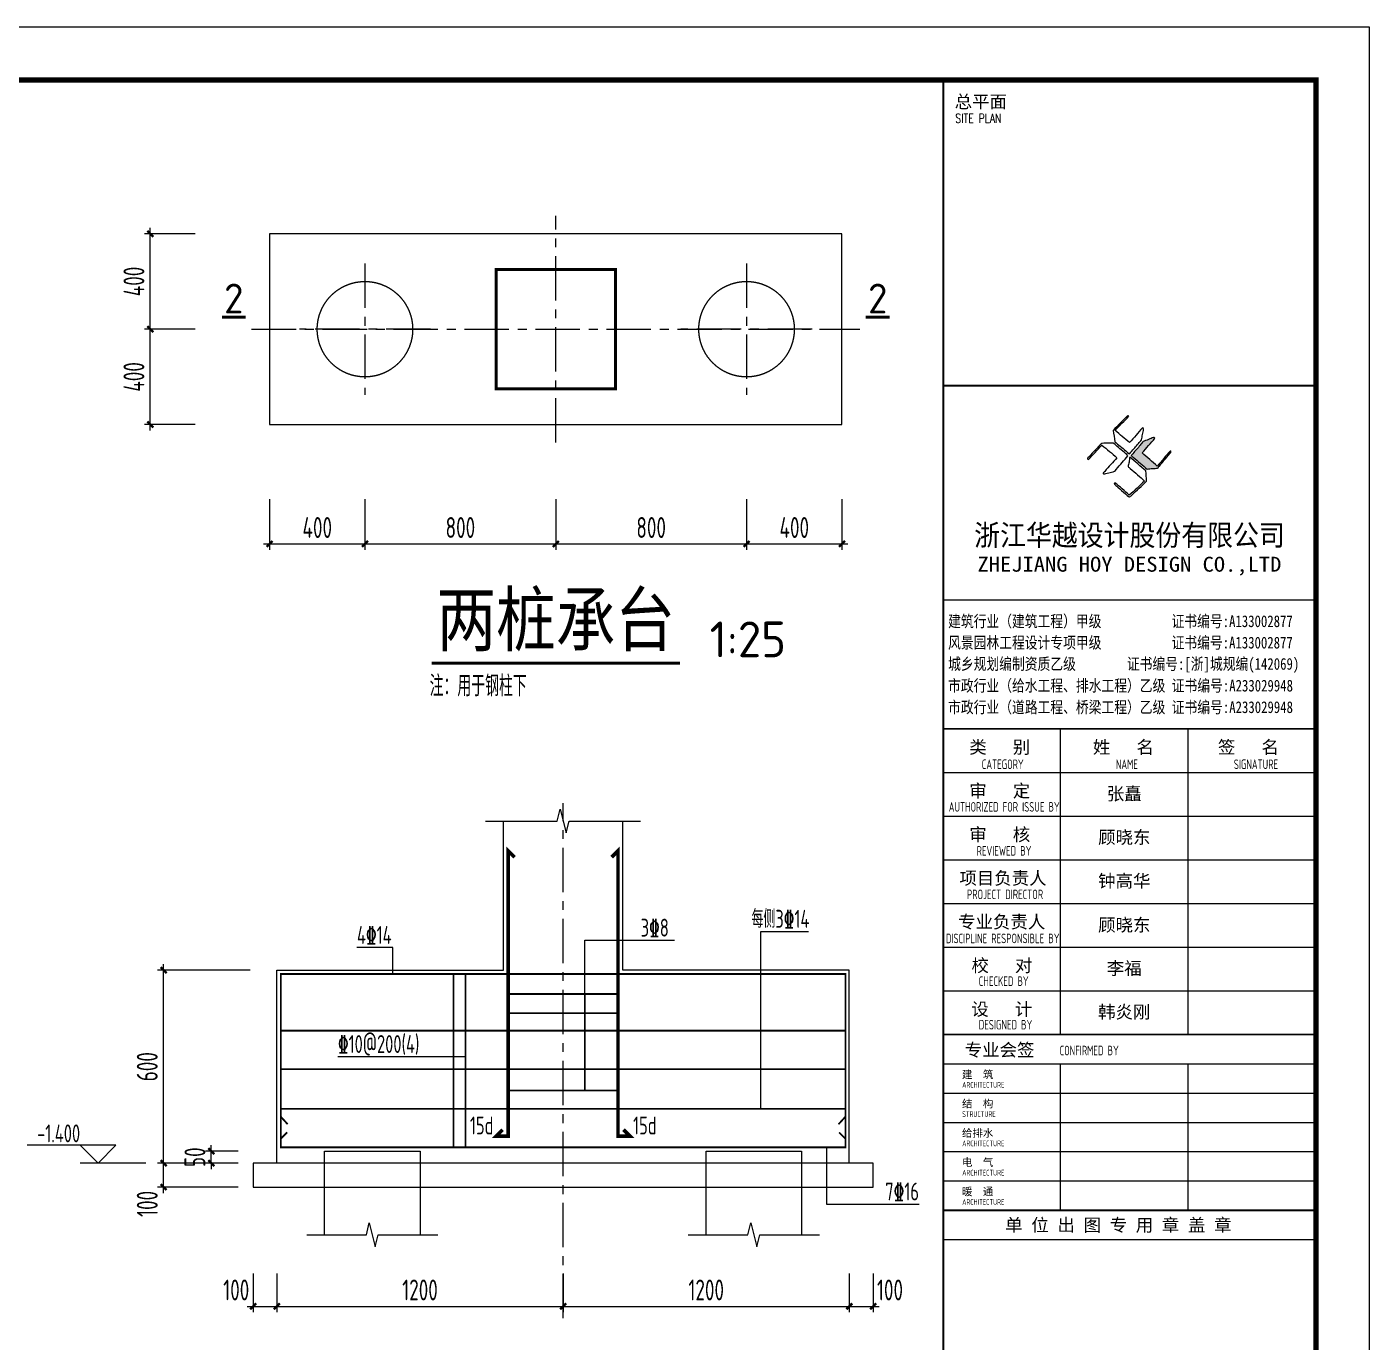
# Model space of a CAD drawing. Header units: millimetres. Extents: x 4533265 to 4958735, y 18976699 to 19555898.
# Drawn here: x 4714053 to 4751874, y 19365048 to 19402093 of the extents above; entities that cross this region are included whole.
import ezdxf
from ezdxf.enums import TextEntityAlignment as Align

# ---------------------------------------------------------------- set-up
doc = ezdxf.new("R2010")
doc.units = ezdxf.units.MM
doc.header["$LTSCALE"] = 1000
doc.header["$MEASUREMENT"] = 0
doc.linetypes.add('CENTER', pattern=[2, 1.25, -0.25, 0.25, -0.25])
doc.linetypes.add('DASHED', pattern=[25.719999, 12.86, -12.86])
doc.layers.get('Defpoints').update_dxf_attribs({"color": 1})
for name, color, linetype in [('3T_WOOD', 21, 'Continuous'), ('AXIS_DE', 253, 'CENTER'), ('BASE_DE', 7, 'Continuous'), ('BASE_DE_DIM', 3, 'Continuous'), ('BASE_DE_NUM', 7, 'Continuous'), ('BASE_DE_REIN', 1, 'Continuous'), ('BASE_DE_TEXT', 7, 'Continuous'), ('COLU_DE_TH', 7, 'Continuous'), ('PILE_DE', 7, 'Continuous'), ('PILE_DE_DASH', 9, 'DASHED'), ('PUB_TITLE', 4, 'Continuous'), ('THICK', 6, 'Continuous'), ('THIN', 7, 'Continuous'), ('TK', 4, 'Continuous')]:
    doc.layers.add(name, color=color, linetype=linetype)
doc.layers.add('my_dimtext', color=7, linetype='Continuous', lineweight=0)
doc.styles.add('-宋体', font='', dxfattribs={"width": 0.8})
doc.styles.add('HT', font='simhei.ttf', dxfattribs={"width": 0.7})
doc.styles.add('ROMANS', font='romans', dxfattribs={"width": 0.65, "height": 231.275})
doc.styles.add('TSSD_Dimension', font='Tssdeng.shx', dxfattribs={"width": 0.7, "bigfont": 'hztxt.shx'})
doc.styles.add('TSSD_Label', font='tssdeng.shx', dxfattribs={"width": 0.7, "bigfont": 'hztxt.shx'})
doc.styles.add('TSSD_Norm', font='Tssdeng.shx', dxfattribs={"bigfont": 'hztxt.shx'})
doc.styles.add('TSSD_REIN', font='tssdeng.shx', dxfattribs={"width": 0.7, "bigfont": 'tssdchn.shx'})
doc.styles.add('图签宋体', font='', dxfattribs={"height": 300})
doc.styles.add('图签黑体', font='simhei.ttf', dxfattribs={"height": 550})
doc.styles.get('-宋体').set_extended_font_data('SimSun')
doc.styles.get('图签宋体').set_extended_font_data('NSimSun')
doc.dimstyles.new('TSSD_25_100', dxfattribs={"dimtxt": 350, "dimasz": 100, "dimexe": 100, "dimexo": 250, "dimgap": 100, "dimtad": 1, "dimdec": 0, "dimlfac": 0.25, "dimzin": 0, "dimdsep": 46, "dimtxsty": 'TSSD_Dimension', "dimblk": 'ARCHTICK', "dimblk1": 'ARCHTICK', "dimblk2": 'ARCHTICK', "dimcen": 0, "dimdle": 100, "dimclrt": 7, "dimadec": 0, "dimazin": 0, "dimtfac": 1, "dimtdec": 0, "dimtix": 1, "dimtmove": 2, "dimatfit": 3, "dimfxl": 0, "dimtolj": 1, "dimtzin": 0, "dimarcsym": 0})

# ---------------------------------------------------------------- blocks, each defined once
blk = doc.blocks.new('_ArchTick')
at = {"color": 0, "linetype": 'ByBlock', "const_width": 0.4}
blk.add_lwpolyline([(-0.5, -0.5), (0.5, 0.5)], dxfattribs=at)
blk = doc.blocks.new('*D284')
at = {"layer": 'BASE_DE_DIM', "color": 0, "lineweight": -2}
for p, q in [((4720892, 19388790), (4720892, 19387362)), ((4723580, 19388790), (4723580, 19387362)), ((4720724, 19387530), (4723748, 19387530))]:
    blk.add_line(p, q, dxfattribs=at)
at = {"layer": 'Defpoints', "color": 0}
for p in [(4720892, 19389210), (4723580, 19389210), (4723580, 19387530)]:
    blk.add_point(p, dxfattribs=at)
at = {"layer": 'BASE_DE_DIM', "color": 0, "lineweight": -2, "xscale": 167.9999999993015, "yscale": 167.9999999993015, "zscale": 167.9999999993015, "rotation": 180}
blk.add_blockref('_ArchTick', (4720892, 19387530), dxfattribs=at)
at = {"layer": 'BASE_DE_DIM', "color": 0, "lineweight": -2, "xscale": 167.9999999993015, "yscale": 167.9999999993015, "zscale": 167.9999999993015}
blk.add_blockref('_ArchTick', (4723580, 19387530), dxfattribs=at)
at = {"layer": 'BASE_DE_DIM', "color": 7, "insert": (4722236, 19387992), "char_height": 588, "attachment_point": 5, "style": 'TSSD_Dimension'}
blk.add_mtext('\\A1;400', dxfattribs=at)
blk = doc.blocks.new('*D285')
at = {"layer": 'BASE_DE_DIM', "color": 0, "lineweight": -2}
for p, q in [((4723580, 19388790), (4723580, 19387362)), ((4728956, 19388790), (4728956, 19387362)), ((4723412, 19387530), (4729124, 19387530))]:
    blk.add_line(p, q, dxfattribs=at)
at = {"layer": 'Defpoints', "color": 0}
for p in [(4723580, 19389210), (4728956, 19389210), (4728956, 19387530)]:
    blk.add_point(p, dxfattribs=at)
at = {"layer": 'BASE_DE_DIM', "color": 0, "lineweight": -2, "xscale": 167.9999999993015, "yscale": 167.9999999993015, "zscale": 167.9999999993015, "rotation": 180}
blk.add_blockref('_ArchTick', (4723580, 19387530), dxfattribs=at)
at = {"layer": 'BASE_DE_DIM', "color": 0, "lineweight": -2, "xscale": 167.9999999993015, "yscale": 167.9999999993015, "zscale": 167.9999999993015}
blk.add_blockref('_ArchTick', (4728956, 19387530), dxfattribs=at)
at = {"layer": 'BASE_DE_DIM', "color": 7, "insert": (4726268, 19387992), "char_height": 588, "attachment_point": 5, "style": 'TSSD_Dimension'}
blk.add_mtext('\\A1;800', dxfattribs=at)
blk = doc.blocks.new('*D286')
at = {"layer": 'BASE_DE_DIM', "color": 0, "lineweight": -2}
for p, q in [((4728956, 19388790), (4728956, 19387362)), ((4734332, 19388790), (4734332, 19387362)), ((4728788, 19387530), (4734500, 19387530))]:
    blk.add_line(p, q, dxfattribs=at)
at = {"layer": 'Defpoints', "color": 0}
for p in [(4728956, 19389210), (4734332, 19389210), (4734332, 19387530)]:
    blk.add_point(p, dxfattribs=at)
at = {"layer": 'BASE_DE_DIM', "color": 0, "lineweight": -2, "xscale": 167.9999999993015, "yscale": 167.9999999993015, "zscale": 167.9999999993015, "rotation": 180}
blk.add_blockref('_ArchTick', (4728956, 19387530), dxfattribs=at)
at = {"layer": 'BASE_DE_DIM', "color": 0, "lineweight": -2, "xscale": 167.9999999993015, "yscale": 167.9999999993015, "zscale": 167.9999999993015}
blk.add_blockref('_ArchTick', (4734332, 19387530), dxfattribs=at)
at = {"layer": 'BASE_DE_DIM', "color": 7, "insert": (4731644, 19387992), "char_height": 588, "attachment_point": 5, "style": 'TSSD_Dimension'}
blk.add_mtext('\\A1;800', dxfattribs=at)
blk = doc.blocks.new('*D287')
at = {"layer": 'BASE_DE_DIM', "color": 0, "lineweight": -2}
for p, q in [((4734332, 19388790), (4734332, 19387362)), ((4737020, 19388790), (4737020, 19387362)), ((4734164, 19387530), (4737188, 19387530))]:
    blk.add_line(p, q, dxfattribs=at)
at = {"layer": 'Defpoints', "color": 0}
for p in [(4734332, 19389210), (4737020, 19389210), (4737020, 19387530)]:
    blk.add_point(p, dxfattribs=at)
at = {"layer": 'BASE_DE_DIM', "color": 0, "lineweight": -2, "xscale": 167.9999999993015, "yscale": 167.9999999993015, "zscale": 167.9999999993015, "rotation": 180}
blk.add_blockref('_ArchTick', (4734332, 19387530), dxfattribs=at)
at = {"layer": 'BASE_DE_DIM', "color": 0, "lineweight": -2, "xscale": 167.9999999993015, "yscale": 167.9999999993015, "zscale": 167.9999999993015}
blk.add_blockref('_ArchTick', (4737020, 19387530), dxfattribs=at)
at = {"layer": 'BASE_DE_DIM', "color": 7, "insert": (4735676, 19387992), "char_height": 588, "attachment_point": 5, "style": 'TSSD_Dimension'}
blk.add_mtext('\\A1;400', dxfattribs=at)
blk = doc.blocks.new('*D288')
at = {"layer": 'BASE_DE_DIM', "color": 0, "lineweight": -2}
for p, q in [((4717532, 19390722), (4717532, 19393746)), ((4718792, 19393578), (4717364, 19393578)), ((4718792, 19390890), (4717364, 19390890))]:
    blk.add_line(p, q, dxfattribs=at)
at = {"layer": 'Defpoints', "color": 0}
for p in [(4717532, 19393578), (4719212, 19393578), (4719212, 19390890)]:
    blk.add_point(p, dxfattribs=at)
at = {"layer": 'BASE_DE_DIM', "color": 0, "lineweight": -2, "xscale": 167.9999999993015, "yscale": 167.9999999993015, "zscale": 167.9999999993015}
for p, rotation in [((4717532, 19393578), 90), ((4717532, 19390890), 270)]:
    blk.add_blockref('_ArchTick', p, dxfattribs=dict(at, rotation=rotation))
at = {"layer": 'BASE_DE_DIM', "color": 7, "insert": (4717070, 19392234), "char_height": 588, "attachment_point": 5, "rotation": 90, "style": 'TSSD_Dimension'}
blk.add_mtext('\\A1;400', dxfattribs=at)
blk = doc.blocks.new('*D289')
at = {"layer": 'BASE_DE_DIM', "color": 0, "lineweight": -2}
for p, q in [((4718792, 19396266), (4717364, 19396266)), ((4717532, 19393410), (4717532, 19396434)), ((4718792, 19393578), (4717364, 19393578))]:
    blk.add_line(p, q, dxfattribs=at)
at = {"layer": 'Defpoints', "color": 0}
for p in [(4717532, 19396266), (4719212, 19396266), (4719212, 19393578)]:
    blk.add_point(p, dxfattribs=at)
at = {"layer": 'BASE_DE_DIM', "color": 0, "lineweight": -2, "xscale": 167.9999999993015, "yscale": 167.9999999993015, "zscale": 167.9999999993015}
for p, rotation in [((4717532, 19396266), 90), ((4717532, 19393578), 270)]:
    blk.add_blockref('_ArchTick', p, dxfattribs=dict(at, rotation=rotation))
at = {"layer": 'BASE_DE_DIM', "color": 7, "insert": (4717070, 19394922), "char_height": 588, "attachment_point": 5, "rotation": 90, "style": 'TSSD_Dimension'}
blk.add_mtext('\\A1;400', dxfattribs=at)
blk = doc.blocks.new('_reinbk')
blk.add_line((0, 0), (0, 0))
blk = doc.blocks.new('*D290')
at = {"layer": 'BASE_DE_DIM', "color": 0, "lineweight": -2}
for p, q in [((4720427, 19366980), (4720427, 19365888)), ((4721099, 19366980), (4721099, 19365888)), ((4720259, 19366056), (4721267, 19366056))]:
    blk.add_line(p, q, dxfattribs=at)
at = {"layer": 'Defpoints', "color": 0}
for p in [(4720427, 19367400), (4721099, 19367400), (4721099, 19366056)]:
    blk.add_point(p, dxfattribs=at)
at = {"layer": 'BASE_DE_DIM', "color": 0, "lineweight": -2, "xscale": 167.9999999993015, "yscale": 167.9999999993015, "zscale": 167.9999999993015, "rotation": 180}
blk.add_blockref('_ArchTick', (4720427, 19366056), dxfattribs=at)
at = {"layer": 'BASE_DE_DIM', "color": 0, "lineweight": -2, "xscale": 167.9999999993015, "yscale": 167.9999999993015, "zscale": 167.9999999993015}
blk.add_blockref('_ArchTick', (4721099, 19366056), dxfattribs=at)
at = {"layer": 'BASE_DE_DIM', "color": 7, "insert": (4719953, 19366518), "char_height": 588, "attachment_point": 5, "style": 'TSSD_Dimension'}
blk.add_mtext('\\A1;100', dxfattribs=at)
blk = doc.blocks.new('*D291')
at = {"layer": 'BASE_DE_DIM', "color": 0, "lineweight": -2}
for p, q in [((4721099, 19366980), (4721099, 19365888)), ((4729163, 19366980), (4729163, 19365888)), ((4720931, 19366056), (4729331, 19366056))]:
    blk.add_line(p, q, dxfattribs=at)
at = {"layer": 'Defpoints', "color": 0}
for p in [(4721099, 19367400), (4729163, 19367400), (4729163, 19366056)]:
    blk.add_point(p, dxfattribs=at)
at = {"layer": 'BASE_DE_DIM', "color": 0, "lineweight": -2, "xscale": 167.9999999993015, "yscale": 167.9999999993015, "zscale": 167.9999999993015, "rotation": 180}
blk.add_blockref('_ArchTick', (4721099, 19366056), dxfattribs=at)
at = {"layer": 'BASE_DE_DIM', "color": 0, "lineweight": -2, "xscale": 167.9999999993015, "yscale": 167.9999999993015, "zscale": 167.9999999993015}
blk.add_blockref('_ArchTick', (4729163, 19366056), dxfattribs=at)
at = {"layer": 'BASE_DE_DIM', "color": 7, "insert": (4725131, 19366518), "char_height": 588, "attachment_point": 5, "style": 'TSSD_Dimension'}
blk.add_mtext('\\A1;1200', dxfattribs=at)
blk = doc.blocks.new('*D292')
at = {"layer": 'BASE_DE_DIM', "color": 0, "lineweight": -2}
for p, q in [((4729163, 19366980), (4729163, 19365888)), ((4737227, 19366980), (4737227, 19365888)), ((4728995, 19366056), (4737395, 19366056))]:
    blk.add_line(p, q, dxfattribs=at)
at = {"layer": 'Defpoints', "color": 0}
for p in [(4729163, 19367400), (4737227, 19367400), (4737227, 19366056)]:
    blk.add_point(p, dxfattribs=at)
at = {"layer": 'BASE_DE_DIM', "color": 0, "lineweight": -2, "xscale": 167.9999999993015, "yscale": 167.9999999993015, "zscale": 167.9999999993015, "rotation": 180}
blk.add_blockref('_ArchTick', (4729163, 19366056), dxfattribs=at)
at = {"layer": 'BASE_DE_DIM', "color": 0, "lineweight": -2, "xscale": 167.9999999993015, "yscale": 167.9999999993015, "zscale": 167.9999999993015}
blk.add_blockref('_ArchTick', (4737227, 19366056), dxfattribs=at)
at = {"layer": 'BASE_DE_DIM', "color": 7, "insert": (4733195, 19366518), "char_height": 588, "attachment_point": 5, "style": 'TSSD_Dimension'}
blk.add_mtext('\\A1;1200', dxfattribs=at)
blk = doc.blocks.new('*D293')
at = {"layer": 'BASE_DE_DIM', "color": 0, "lineweight": -2}
for p, q in [((4737227, 19366980), (4737227, 19365888)), ((4737899, 19366980), (4737899, 19365888)), ((4737059, 19366056), (4738067, 19366056))]:
    blk.add_line(p, q, dxfattribs=at)
at = {"layer": 'Defpoints', "color": 0}
for p in [(4737227, 19367400), (4737899, 19367400), (4737899, 19366056)]:
    blk.add_point(p, dxfattribs=at)
at = {"layer": 'BASE_DE_DIM', "color": 0, "lineweight": -2, "xscale": 167.9999999993015, "yscale": 167.9999999993015, "zscale": 167.9999999993015, "rotation": 180}
blk.add_blockref('_ArchTick', (4737227, 19366056), dxfattribs=at)
at = {"layer": 'BASE_DE_DIM', "color": 0, "lineweight": -2, "xscale": 167.9999999993015, "yscale": 167.9999999993015, "zscale": 167.9999999993015}
blk.add_blockref('_ArchTick', (4737899, 19366056), dxfattribs=at)
at = {"layer": 'BASE_DE_DIM', "color": 7, "insert": (4738373, 19366518), "char_height": 588, "attachment_point": 5, "style": 'TSSD_Dimension'}
blk.add_mtext('\\A1;100', dxfattribs=at)
blk = doc.blocks.new('*D294')
at = {"layer": 'BASE_DE_DIM', "color": 0, "lineweight": -2}
for p, q in [((4717907, 19369248), (4717907, 19370256)), ((4720007, 19370088), (4717739, 19370088)), ((4720007, 19369416), (4717739, 19369416))]:
    blk.add_line(p, q, dxfattribs=at)
at = {"layer": 'Defpoints', "color": 0}
for p in [(4717907, 19370088), (4720427, 19370088), (4720427, 19369416)]:
    blk.add_point(p, dxfattribs=at)
at = {"layer": 'BASE_DE_DIM', "color": 0, "lineweight": -2, "xscale": 167.9999999993015, "yscale": 167.9999999993015, "zscale": 167.9999999993015}
for p, rotation in [((4717907, 19370088), 90), ((4717907, 19369416), 270)]:
    blk.add_blockref('_ArchTick', p, dxfattribs=dict(at, rotation=rotation))
at = {"layer": 'BASE_DE_DIM', "color": 7, "insert": (4717445, 19368942), "char_height": 588, "attachment_point": 5, "rotation": 90, "style": 'TSSD_Dimension'}
blk.add_mtext('\\A1;100', dxfattribs=at)
blk = doc.blocks.new('*D295')
at = {"layer": 'BASE_DE_DIM', "color": 0, "lineweight": -2}
for p, q in [((4720343, 19375525), (4717739, 19375525)), ((4717907, 19369920), (4717907, 19375693)), ((4720007, 19370088), (4717739, 19370088))]:
    blk.add_line(p, q, dxfattribs=at)
at = {"layer": 'Defpoints', "color": 0}
for p in [(4717907, 19375525), (4720763, 19375525), (4720427, 19370088)]:
    blk.add_point(p, dxfattribs=at)
at = {"layer": 'BASE_DE_DIM', "color": 0, "lineweight": -2, "xscale": 167.9999999993015, "yscale": 167.9999999993015, "zscale": 167.9999999993015}
for p, rotation in [((4717907, 19375525), 90), ((4717907, 19370088), 270)]:
    blk.add_blockref('_ArchTick', p, dxfattribs=dict(at, rotation=rotation))
at = {"layer": 'BASE_DE_DIM', "color": 7, "insert": (4717445, 19372806), "char_height": 588, "attachment_point": 5, "rotation": 90, "style": 'TSSD_Dimension'}
blk.add_mtext('\\A1;600', dxfattribs=at)
blk = doc.blocks.new('*D296')
at = {"layer": 'BASE_DE_DIM', "color": 0, "lineweight": -2}
for p, q in [((4719251, 19370424), (4719251, 19370592)), ((4720007, 19370424), (4719083, 19370424)), ((4719251, 19370088), (4719251, 19370424)), ((4720007, 19370088), (4719083, 19370088)), ((4719251, 19370088), (4719251, 19369920))]:
    blk.add_line(p, q, dxfattribs=at)
at = {"layer": 'Defpoints', "color": 0}
for p in [(4719251, 19370424), (4720427, 19370424), (4720427, 19370088)]:
    blk.add_point(p, dxfattribs=at)
at = {"layer": 'BASE_DE_DIM', "color": 0, "lineweight": -2, "xscale": 167.9999999993015, "yscale": 167.9999999993015, "zscale": 167.9999999993015}
for p, rotation in [((4719251, 19370424), 270), ((4719251, 19370088), 90)]:
    blk.add_blockref('_ArchTick', p, dxfattribs=dict(at, rotation=rotation))
at = {"layer": 'BASE_DE_DIM', "color": 7, "insert": (4718789, 19370256), "char_height": 588, "attachment_point": 5, "rotation": 90, "style": 'TSSD_Dimension'}
blk.add_mtext('\\A1;50', dxfattribs=at)
blk = doc.blocks.new('A$C053D6479')
at = {"layer": 'PUB_TITLE'}
h = blk.add_hatch(color=256, dxfattribs=at)
h.dxf.hatch_style = 1
edge = h.paths.add_edge_path()
edge.add_spline(control_points=[(1026, 827), (1105, 920), (1188, 1008), (1266, 1102)], knot_values=[13, 13, 13, 13, 14, 14, 14, 14], degree=3, periodic=0)
edge.add_spline(control_points=[(1266, 1102), (1258, 1111), (1249, 1119), (1239, 1116)], knot_values=[12, 12, 12, 12, 13, 13, 13, 13], degree=3, periodic=0)
edge.add_spline(control_points=[(1239, 1116), (1210, 1107), (1179, 1092), (1144, 1077)], knot_values=[11, 11, 11, 11, 12, 12, 12, 12], degree=3, periodic=0)
edge.add_spline(control_points=[(1144, 1077), (1109, 1063), (1069, 1053), (1047, 1038)], knot_values=[10, 10, 10, 10, 11, 11, 11, 11], degree=3, periodic=0)
edge.add_spline(control_points=[(1047, 1038), (1028, 1026), (1007, 992), (991, 972)], knot_values=[9, 9, 9, 9, 10, 10, 10, 10], degree=3, periodic=0)
edge.add_spline(control_points=[(991, 972), (942, 913), (899, 868), (849, 810)], knot_values=[8, 8, 8, 8, 9, 9, 9, 9], degree=3, periodic=0)
edge.add_spline(control_points=[(849, 810), (842, 801), (822, 776), (822, 775)], knot_values=[7, 7, 7, 7, 8, 8, 8, 8], degree=3, periodic=0)
edge.add_spline(control_points=[(822, 775), (823, 771), (848, 752), (859, 744)], knot_values=[6, 6, 6, 6, 7, 7, 7, 7], degree=3, periodic=0)
edge.add_spline(control_points=[(859, 744), (949, 670), (1035, 592), (1122, 521)], knot_values=[5, 5, 5, 5, 6, 6, 6, 6], degree=3, periodic=0)
edge.add_spline(control_points=[(1122, 521), (1153, 527), (1185, 530), (1217, 533)], knot_values=[4, 4, 4, 4, 5, 5, 5, 5], degree=3, periodic=0)
edge.add_spline(control_points=[(1217, 533), (1246, 535), (1293, 532), (1316, 542)], knot_values=[3, 3, 3, 3, 4, 4, 4, 4], degree=3, periodic=0)
edge.add_spline(control_points=[(1316, 542), (1327, 547), (1338, 565), (1349, 579)], knot_values=[2, 2, 2, 2, 3, 3, 3, 3], degree=3, periodic=0)
edge.add_spline(control_points=[(1349, 579), (1423, 670), (1507, 759), (1572, 848)], knot_values=[1, 1, 1, 1, 2, 2, 2, 2], degree=3, periodic=0)
edge.add_spline(control_points=[(1572, 848), (1564, 852), (1561, 861), (1551, 862)], knot_values=[0, 0, 0, 0, 1, 1, 1, 1], degree=3, periodic=0)
edge.add_spline(control_points=[(1551, 862), (1469, 769), (1393, 671), (1310, 579)], knot_values=[15, 15, 15, 15, 16, 16, 16, 16], degree=3, periodic=0)
edge.add_spline(control_points=[(1310, 579), (1216, 662), (1118, 742), (1026, 827)], knot_values=[14, 14, 14, 14, 15, 15, 15, 15], degree=3, periodic=0)
at = {"layer": 'TK'}
for points, knots in [([(1031, 1298), (1066, 1286), (1054, 1262), (1045, 1224), (1036, 1188), (1031, 1158), (1024, 1121), (1020, 1104), (1017, 1085), (1012, 1071), (1004, 1052), (976, 1026), (956, 1003), (906, 946), (866, 899), (814, 839), (806, 829), (789, 806), (787, 806), (777, 804), (728, 856), (719, 864), (651, 922), (580, 978), (514, 1036), (509, 1106), (488, 1176), (479, 1247), (570, 1343), (663, 1436), (758, 1526), (764, 1523), (768, 1518), (774, 1515), (693, 1422), (599, 1343), (520, 1249), (607, 1171), (698, 1096), (789, 1021), (874, 1109), (950, 1206), (1031, 1298)], [0, 0, 0, 0, 1, 1, 1, 2, 2, 2, 3, 3, 3, 4, 4, 4, 5, 5, 5, 6, 6, 6, 7, 7, 7, 8, 8, 8, 9, 9, 9, 10, 10, 10, 11, 11, 11, 12, 12, 12, 13, 13, 13, 14, 14, 14, 14]), ([(555, 949), (624, 891), (699, 833), (760, 773), (689, 691), (614, 604), (539, 517), (529, 505), (516, 487), (506, 482), (492, 475), (469, 472), (452, 467), (416, 456), (383, 448), (342, 438), (323, 433), (297, 422), (293, 440), (291, 452), (313, 470), (322, 480), (400, 566), (477, 652), (553, 736), (460, 815), (366, 894), (270, 970), (183, 883), (101, 791), (16, 703), (-18, 714), (9, 735), (28, 755), (103, 838), (192, 930), (266, 1005), (319, 1009), (387, 1005), (442, 1007), (456, 1008), (472, 1011), (485, 1007), (507, 1000), (534, 967), (555, 949)], [0, 0, 0, 0, 1, 1, 1, 2, 2, 2, 3, 3, 3, 4, 4, 4, 5, 5, 5, 6, 6, 6, 7, 7, 7, 8, 8, 8, 9, 9, 9, 10, 10, 10, 11, 11, 11, 12, 12, 12, 13, 13, 13, 14, 14, 14, 15, 15, 15, 15]), ([(1551, 862), (1561, 861), (1564, 852), (1572, 848), (1507, 759), (1423, 670), (1349, 579), (1338, 565), (1327, 547), (1316, 542), (1293, 532), (1246, 535), (1217, 533), (1185, 530), (1153, 527), (1122, 521), (1035, 592), (949, 670), (859, 744), (848, 752), (823, 771), (822, 775), (822, 776), (842, 801), (849, 810), (899, 868), (942, 913), (991, 972), (1007, 992), (1028, 1026), (1047, 1038), (1069, 1053), (1109, 1063), (1144, 1077), (1179, 1092), (1210, 1107), (1239, 1116), (1249, 1119), (1258, 1111), (1266, 1102), (1188, 1008), (1105, 920), (1026, 827), (1118, 742), (1216, 662), (1310, 579), (1393, 671), (1469, 769), (1551, 862)], [0, 0, 0, 0, 1, 1, 1, 2, 2, 2, 3, 3, 3, 4, 4, 4, 5, 5, 5, 6, 6, 6, 7, 7, 7, 8, 8, 8, 9, 9, 9, 10, 10, 10, 11, 11, 11, 12, 12, 12, 13, 13, 13, 14, 14, 14, 15, 15, 15, 16, 16, 16, 16]), ([(1097, 490), (1100, 425), (1106, 361), (1107, 294), (1018, 207), (925, 121), (830, 33), (818, 21), (800, 0), (787, 0), (768, -1), (725, 49), (712, 60), (662, 103), (616, 143), (568, 186), (545, 207), (518, 224), (499, 250), (501, 259), (511, 261), (516, 267), (609, 192), (696, 111), (785, 33), (883, 118), (977, 208), (1070, 298), (992, 373), (892, 456), (803, 534), (791, 544), (768, 561), (766, 569), (761, 588), (776, 634), (780, 655), (785, 690), (788, 721), (795, 746), (897, 661), (998, 576), (1097, 490)], [0, 0, 0, 0, 1, 1, 1, 2, 2, 2, 3, 3, 3, 4, 4, 4, 5, 5, 5, 6, 6, 6, 7, 7, 7, 8, 8, 8, 9, 9, 9, 10, 10, 10, 11, 11, 11, 12, 12, 12, 13, 13, 13, 14, 14, 14, 14])]:
    blk.add_open_spline(points, degree=3, knots=knots, dxfattribs=at)
blk = doc.blocks.new('GeYuanFrame_33847312', base_point=(18.76, 4.34))
at = {"layer": 'PUB_TITLE'}
for points in [[(554.76, 235.14), (554.76, 292.54)], [(578.76, 235.14), (578.76, 292.54)], [(554.76, 202.14), (554.76, 229.64)], [(578.76, 202.14), (578.76, 229.64)]]:
    blk.add_lwpolyline(points, dxfattribs=at)
at = {"layer": 'TK'}
for p, q in [((43.76, 414.34), (602.76, 414.34)), ((532.76, 316.74), (602.76, 316.74)), ((532.76, 284.34), (602.76, 284.34)), ((532.76, 276.14), (602.76, 276.14)), ((532.76, 267.94), (602.76, 267.94)), ((532.76, 259.74), (602.76, 259.74)), ((532.76, 251.54), (602.76, 251.54)), ((532.76, 243.34), (602.76, 243.34)), ((532.76, 235.14), (602.76, 235.14)), ((532.76, 235.14), (602.76, 235.14))]:
    blk.add_line(p, q, dxfattribs=at)
for points in [[(18.76, 424.34), (612.76, 424.34), (612.76, 4.34), (18.76, 4.34), (18.76, 424.34)], [(532.76, 292.54), (602.76, 292.54)], [(532.76, 235.14), (602.76, 235.14)], [(532.76, 229.64), (602.76, 229.64)], [(532.76, 224.14), (602.76, 224.14)], [(532.76, 218.64), (602.76, 218.64)], [(532.76, 213.14), (602.76, 213.14)], [(532.76, 207.64), (602.76, 207.64)], [(532.76, 202.14), (602.76, 202.14)], [(532.76, 196.64), (602.76, 196.64)]]:
    blk.add_lwpolyline(points, dxfattribs=at)
at = {"layer": 'TK', "const_width": 1}
blk.add_lwpolyline([(602.76, 414.34), (43.76, 414.34), (43.76, 14.34), (602.76, 14.34)], close=True, dxfattribs=at)
at = {"layer": 'TK'}
for points, const_width in [([(532.76, 414.34), (532.76, 14.34)], 0.4), ([(532.76, 356.95), (602.76, 356.95)], 0.35), ([(532.76, 292.54), (602.76, 292.54)], 0.35), ([(532.76, 292.54), (602.76, 292.54)], 0.35), ([(532.76, 235.14), (602.76, 235.14)], 0.35), ([(532.76, 202.14), (602.76, 202.14)], 0.35)]:
    blk.add_lwpolyline(points, dxfattribs=dict(at, const_width=const_width))
at = {"layer": 'PUB_TITLE', "xscale": 0.01000000000021828, "yscale": 0.01000000000021828, "zscale": 0.01}
blk.add_blockref('A$C053D6479', (559.86, 336.08), dxfattribs=at)
at = {"layer": 'TK', "style": '图签宋体'}
for s, height, p in [('总平面', 2.4, (534.9, 409.1)), ('类   别', 2.4, (537.65, 287.9)), ('姓   名', 2.4, (560.87, 287.9)), ('签   名', 2.4, (584.35, 287.9)), ('审   定', 2.4, (537.65, 279.7)), ('审   核', 2.4, (537.65, 271.5)), ('项目负责人', 2.4, (535.8, 263.3)), ('专业负责人', 2.4, (535.56, 255.1)), ('校   对', 2.4, (538.06, 246.9)), ('设   计', 2.4, (538.03, 238.7)), ('专业会签', 2.4, (536.79, 231.05)), ('建  筑', 1.44, (536.28, 226.92)), ('结  构', 1.44, (536.28, 221.42)), ('给排水', 1.44, (536.28, 215.92)), ('电  气', 1.44, (536.28, 210.42)), ('暖  通', 1.44, (536.28, 204.92)), ('单 位 出 图 专 用 章 盖 章', 2.4, (544.39, 198.16))]:
    blk.add_text(s, height=height, dxfattribs=at).set_placement(p)
at = {"layer": 'TK'}
for s, height, style, width, p in [('SITE PLAN', 1.697, 'ROMANS', 0.76, (535.02, 406.31)), ('建筑行业（建筑工程）甲级           证书编号:A133002877', 2.2, '-宋体', 0.8, (533.67, 311.64)), ('风景园林工程设计专项甲级           证书编号:A133002877', 2.2, '-宋体', 0.8, (533.67, 307.62)), ('城乡规划编制资质乙级        证书编号:[浙]城规编(142069)', 2.2, '-宋体', 0.8, (533.67, 303.63)), ('市政行业（给水工程、排水工程）乙级 证书编号:A233029948', 2.2, '-宋体', 0.8, (533.67, 299.55)), ('市政行业（道路工程、桥梁工程）乙级 证书编号:A233029948', 2.2, '-宋体', 0.8, (533.67, 295.5)), ('CATEGORY', 1.8, 'TSSD_REIN', 0.7, (539.99, 284.98)), ('NAME', 1.8, 'TSSD_REIN', 0.7, (565.18, 284.98)), ('SIGNATURE', 1.8, 'TSSD_REIN', 0.7, (587.34, 284.98)), ('AUTHORIZED FOR ISSUE BY', 1.8, 'TSSD_REIN', 0.7, (533.79, 276.98)), ('REVIEWED BY', 1.8, 'TSSD_REIN', 0.7, (539.03, 268.72)), ('PROJECT DIRECTOR', 1.8, 'TSSD_REIN', 0.7, (537.22, 260.55)), ('DISCIPLINE RESPONSIBLE BY', 1.8, 'TSSD_REIN', 0.7, (533.25, 252.28)), ('CHECKED BY', 1.8, 'TSSD_REIN', 0.7, (539.42, 244.25)), ('DESIGNED BY', 1.8, 'TSSD_REIN', 0.7, (539.43, 236.08)), ('CONFIRMED BY', 1.8, 'TSSD_REIN', 0.7, (554.61, 231.23)), ('ARCHITECTURE', 1.08, 'TSSD_REIN', 0.7, (536.32, 225.15)), ('STRUCTURE', 1.08, 'TSSD_REIN', 0.7, (536.32, 219.65)), ('ARCHITECTURE', 1.08, 'TSSD_REIN', 0.7, (536.32, 214.15)), ('ARCHITECTURE', 1.08, 'TSSD_REIN', 0.7, (536.32, 208.65)), ('ARCHITECTURE', 1.08, 'TSSD_REIN', 0.7, (536.32, 203.15))]:
    blk.add_text(s, height=height, dxfattribs=dict(at, style=style, width=width)).set_placement(p)
for s, height, style, width, p in [('浙江华越设计股份有限公司', 3.96, 'HT', 0.9, (567.74, 328.97)), ('ZHEJIANG HOY DESIGN CO.,LTD', 2.8, '图签黑体', 1.11, (567.73, 323.1))]:
    blk.add_text(s, height=height, dxfattribs=dict(at, style=style, width=width)).set_placement(p, align=Align.MIDDLE)
at = {"layer": 'TK', "char_height": 2.4, "width": 24, "attachment_point": 5, "style": '图签宋体'}
for s, insert in [('张矗', (566.76, 280.21)), ('顾晓东', (566.76, 272.04)), ('钟高华', (566.76, 263.84)), ('顾晓东', (566.76, 255.57)), ('李福', (566.76, 247.44)), ('韩炎刚', (566.76, 239.24))]:
    blk.add_mtext(s, dxfattribs=dict(at, insert=insert))

msp = doc.modelspace()

# ---------------------------------------------------------------- linework, layer by layer
at = {"layer": 'AXIS_DE'}
for p, q in [((4728955.5, 19390385.6), (4728955.5, 19396769.6)), ((4723579.5, 19395425.6), (4723579.5, 19391729.6)), ((4734331.5, 19395425.6), (4734331.5, 19391729.6)), ((4720387.5, 19393577.6), (4737523.5, 19393577.6)), ((4725427.5, 19393577.6), (4721731.5, 19393577.6)), ((4736179.5, 19393577.6), (4732483.5, 19393577.6)), ((4729162.9, 19365720), (4729162.9, 19380228.6))]:
    msp.add_line(p, q, dxfattribs=at)
at = {"layer": 'BASE_DE'}
for points in [[(4720891.5, 19390889.6), (4737019.5, 19390889.6), (4737019.5, 19396265.6), (4720891.5, 19396265.6), (4720891.5, 19390889.6)], [(4721098.9, 19370088), (4721098.9, 19375524.6), (4727146.9, 19375524.6), (4727482.9, 19375524.6), (4727482.9, 19379724.6)], [(4737226.9, 19370088), (4737226.9, 19375524.6), (4731178.9, 19375524.6), (4730842.9, 19375524.6), (4730842.9, 19379724.6)], [(4720426.9, 19369416), (4737898.9, 19369416), (4737898.9, 19370088), (4720426.9, 19370088), (4720426.9, 19369416)]]:
    msp.add_lwpolyline(points, dxfattribs=at)
at = {"layer": 'BASE_DE_NUM', "const_width": 84}
msp.add_lwpolyline([(4732453.1, 19384169.6), (4725457.9, 19384169.6)], dxfattribs=at)
at = {"layer": 'BASE_DE_REIN'}
for points, const_width in [([(4727459.4, 19371030.6), (4727281.3, 19370852.4), (4727617.3, 19370852.4), (4727617.3, 19378884.6), (4727795.4, 19378706.4)], 100.8), ([(4730866.3, 19371030.6), (4731044.5, 19370852.4), (4730708.5, 19370852.4), (4730708.5, 19378884.6), (4730530.3, 19378706.4)], 100.8), ([(4721386.2, 19370955), (4721208.1, 19370776.8), (4721208.1, 19375415.4), (4737117.7, 19375415.4), (4737117.7, 19370776.8), (4736939.5, 19370955)], 50.4), ([(4726074.3, 19370533.2), (4726074.3, 19375415.4)], 50.4), ([(4726410.3, 19370533.2), (4726410.3, 19375415.4)], 50.4), ([(4727617.3, 19374852.6), (4730708.5, 19374852.6)], 50.4), ([(4727617.3, 19374314.3), (4730708.5, 19374314.3)], 50.4), ([(4721208.1, 19373819.8), (4737117.7, 19373819.8)], 50.4), ([(4721208.1, 19372737.5), (4737117.7, 19372737.5)], 50.4), ([(4727617.3, 19372133.4), (4730708.5, 19372133.4)], 50.4), ([(4721208.1, 19371617.8), (4737117.7, 19371617.8)], 50.4), ([(4721402.2, 19371185.1), (4721208.1, 19371398.6), (4721208.1, 19370533.2), (4737117.7, 19370533.2), (4737117.7, 19371398.6), (4736923.5, 19371185.1)], 50.4)]:
    msp.add_lwpolyline(points, dxfattribs=dict(at, const_width=const_width))
at = {"layer": 'BASE_DE_TEXT'}
for points in [[(4734731.2, 19371617.8), (4734731.2, 19374400), (4734731.2, 19376613.1), (4736076.9, 19376613.1)], [(4729771.8, 19374857), (4729771.8, 19372133.4), (4729771.8, 19376369), (4732303.2, 19376369)], [(4724362.2, 19375415.4), (4724362.2, 19376158.5), (4723354.2, 19376158.5)], [(4726410.3, 19373086.9), (4726074.3, 19373086.9), (4722817.6, 19373086.9)], [(4736588.5, 19370533.2), (4736588.5, 19368934.9), (4739190.4, 19368934.9)]]:
    msp.add_lwpolyline(points, dxfattribs=at)
at = {"layer": 'COLU_DE_TH', "const_width": 84}
msp.add_lwpolyline([(4727275.5, 19391897.6), (4730635.5, 19391897.6), (4730635.5, 19395257.6), (4727275.5, 19395257.6)], close=True, dxfattribs=at)
at = {"layer": 'PILE_DE'}
for p, q in [((4722442.9, 19368072), (4722442.9, 19369752)), ((4725130.9, 19369752), (4725130.9, 19368072)), ((4733194.9, 19368072), (4733194.9, 19369752)), ((4735882.9, 19369752), (4735882.9, 19368072))]:
    msp.add_line(p, q, dxfattribs=at)
at = {"layer": 'PILE_DE_DASH'}
for p, q in [((4722442.9, 19369752), (4722442.9, 19370424)), ((4722442.9, 19370424), (4725130.9, 19370424)), ((4725130.9, 19370424), (4725130.9, 19369752)), ((4733194.9, 19369752), (4733194.9, 19370424)), ((4733194.9, 19370424), (4735882.9, 19370424)), ((4735882.9, 19370424), (4735882.9, 19369752))]:
    msp.add_line(p, q, dxfattribs=at)
for centre in [(4723579.5, 19393577.6), (4734331.5, 19393577.6)]:
    msp.add_circle(centre, 1344, dxfattribs=at)
at = {"layer": 'THICK', "const_width": 84}
for points in [[(4719547.5, 19393913.6), (4720219.5, 19393913.6)], [(4738363.5, 19393913.6), (4737691.5, 19393913.6)]]:
    msp.add_lwpolyline(points, dxfattribs=at)
at = {"layer": 'THIN'}
for p, q in [((4716562.9, 19370592), (4714059, 19370592)), ((4716058.9, 19370088), (4715554.9, 19370592)), ((4716058.9, 19370088), (4716562.9, 19370592)), ((4717402.9, 19370088), (4715554.9, 19370088))]:
    msp.add_line(p, q, dxfattribs=at)
for points in [[(4726978.9, 19379724.6), (4728994.9, 19379724.6), (4729078.9, 19380060.6), (4729246.9, 19379388.6), (4729330.9, 19379724.6), (4731346.9, 19379724.6)], [(4721938.9, 19368072), (4723618.9, 19368072), (4723702.9, 19368408), (4723870.9, 19367736), (4723954.9, 19368072), (4725634.9, 19368072)], [(4732690.9, 19368072), (4734370.9, 19368072), (4734454.9, 19368408), (4734622.9, 19367736), (4734706.9, 19368072), (4736386.9, 19368072)]]:
    msp.add_lwpolyline(points, dxfattribs=at)

# ---------------------------------------------------------------- block references
at = {"layer": '3T_WOOD', "xscale": 150, "yscale": 150, "zscale": 150}
msp.add_blockref('GeYuanFrame_33847312', (4662773.6, 19339092.9), dxfattribs=at)
at = {"layer": 'BASE_DE_TEXT', "xscale": 167.9999999962747, "yscale": 167.9999999962747, "zscale": 167.9999999963911}
for p, rotation in [((4726752.1, 19375415.4), 270), ((4734731.2, 19374400), 270), ((4734731.2, 19373000), 270), ((4736588.5, 19370533.2), 90)]:
    msp.add_blockref('_reinbk', p, dxfattribs=dict(at, rotation=rotation))
for p in [(4726074.3, 19372897.1), (4726410.3, 19372897.1)]:
    msp.add_blockref('_reinbk', p, dxfattribs=at)

# ---------------------------------------------------------------- texts
at = {"layer": 'BASE_DE_NUM', "style": 'TSSD_Norm'}
msp.add_text('两桩承台', height=1680, dxfattribs=at).set_placement((4728955.5, 19384505.6), align=Align.CENTER)
msp.add_text('1:25', height=1008, dxfattribs=at).set_placement((4733293.1, 19384337.6))
at = {"layer": 'BASE_DE_TEXT', "color": 3, "style": 'TSSD_REIN', "width": 0.7}
for s, p in [('3\x848', (4732141.3, 19376469.6)), ('每侧3\x8414', (4736102.8, 19376718.7)), ('7\x8416', (4739190.4, 19369039.9))]:
    msp.add_text(s, height=504, dxfattribs=at).set_placement(p, align=Align.RIGHT)
at = {"layer": 'BASE_DE_TEXT', "style": 'TSSD_REIN', "width": 0.7}
for s, p in [('4\x8414', (4723354.2, 19376263.5)), ('\x8410@200(4)', (4722817.6, 19373191.9))]:
    msp.add_text(s, height=504, dxfattribs=at).set_placement(p)
at = {"layer": 'BASE_DE_TEXT', "color": 1, "style": 'TSSD_REIN', "width": 0.7}
for p in [(4727199.7, 19370897.8), (4731796.4, 19370897.8)]:
    msp.add_text('15d', height=504, dxfattribs=at).set_placement(p, align=Align.RIGHT)
at = {"layer": 'my_dimtext', "style": 'TSSD_REIN', "width": 0.7}
msp.add_text('注：用于钢柱下', height=588, dxfattribs=at).set_placement((4725401.7, 19383236.5))
at = {"layer": 'THICK', "style": 'TSSD_Norm'}
for p in [(4719883.5, 19394441.8), (4738027.5, 19394441.8)]:
    msp.add_text('2', height=840, dxfattribs=at).set_placement(p, align=Align.MIDDLE_CENTER)
at = {"layer": 'THIN', "style": 'TSSD_Label', "width": 0.7}
msp.add_text('-1.400', height=504, dxfattribs=at).set_placement((4715554.9, 19370676), align=Align.RIGHT)

# ---------------------------------------------------------------- dimensions: what is measured, and where the dimension line sits
at = {"layer": 'BASE_DE_DIM'}
for base, p1, p2, text, picture, middle in [((4717531.5, 19396265.6), (4719211.5, 19393577.6), (4719211.5, 19396265.6), '400', '*D289', (4717069.5, 19394921.6)), ((4717531.5, 19393577.6), (4719211.5, 19390889.6), (4719211.5, 19393577.6), '400', '*D288', (4717069.5, 19392233.6)), ((4717906.9, 19375524.6), (4720426.9, 19370088), (4720762.9, 19375524.6), '600', '*D295', (4717444.9, 19372806.3))]:
    dim = msp.add_linear_dim(base=base, p1=p1, p2=p2, angle=90, text=text, dimstyle='TSSD_25_100', override={"dimscale": 1.68, "dimlfac": 0.14881}, dxfattribs=at)
    dim.commit()
    dim.dimension.update_dxf_attribs({"geometry": picture, "text_midpoint": middle})
for base, p1, p2, text, picture, middle in [((4723579.5, 19387529.6), (4720891.5, 19389209.6), (4723579.5, 19389209.6), '400', '*D284', (4722235.5, 19387991.6)), ((4728955.5, 19387529.6), (4723579.5, 19389209.6), (4728955.5, 19389209.6), '800', '*D285', (4726267.5, 19387991.6)), ((4734331.5, 19387529.6), (4728955.5, 19389209.6), (4734331.5, 19389209.6), '800', '*D286', (4731643.5, 19387991.6)), ((4737019.5, 19387529.6), (4734331.5, 19389209.6), (4737019.5, 19389209.6), '400', '*D287', (4735675.5, 19387991.6)), ((4729162.9, 19366056), (4721098.9, 19367400), (4729162.9, 19367400), '1200', '*D291', (4725130.9, 19366518)), ((4737226.9, 19366056), (4729162.9, 19367400), (4737226.9, 19367400), '1200', '*D292', (4733194.9, 19366518))]:
    dim = msp.add_linear_dim(base=base, p1=p1, p2=p2, text=text, dimstyle='TSSD_25_100', override={"dimscale": 1.68, "dimlfac": 0.14881}, dxfattribs=at)
    dim.commit()
    dim.dimension.update_dxf_attribs({"geometry": picture, "text_midpoint": middle})
dim = msp.add_linear_dim(base=(4719250.9, 19370424), p1=(4720426.9, 19370088), p2=(4720426.9, 19370424), angle=90, dimstyle='TSSD_25_100', override={"dimscale": 1.68, "dimlfac": 0.14881}, dxfattribs=at)
dim.commit()
dim.dimension.update_dxf_attribs({"geometry": '*D296', "text_midpoint": (4718788.9, 19370256)})
dim = msp.add_linear_dim(base=(4717906.9, 19370088), p1=(4720426.9, 19369416), p2=(4720426.9, 19370088), angle=90, dimstyle='TSSD_25_100', override={"dimscale": 1.68, "dimlfac": 0.14881}, dxfattribs=at)
dim.commit()
dim.dimension.update_dxf_attribs({"geometry": '*D294', "text_midpoint": (4717444.9, 19368941.8), "dimtype": 128})
for base, p1, p2, picture, middle in [((4721098.9, 19366056), (4720426.9, 19367400), (4721098.9, 19367400), '*D290', (4719952.7, 19366518)), ((4737898.9, 19366056), (4737226.9, 19367400), (4737898.9, 19367400), '*D293', (4738373, 19366518))]:
    dim = msp.add_linear_dim(base=base, p1=p1, p2=p2, dimstyle='TSSD_25_100', override={"dimscale": 1.68, "dimlfac": 0.14881}, dxfattribs=at)
    dim.commit()
    dim.dimension.update_dxf_attribs({"geometry": picture, "text_midpoint": middle, "dimtype": 128})

doc.saveas('drawing.dxf')
